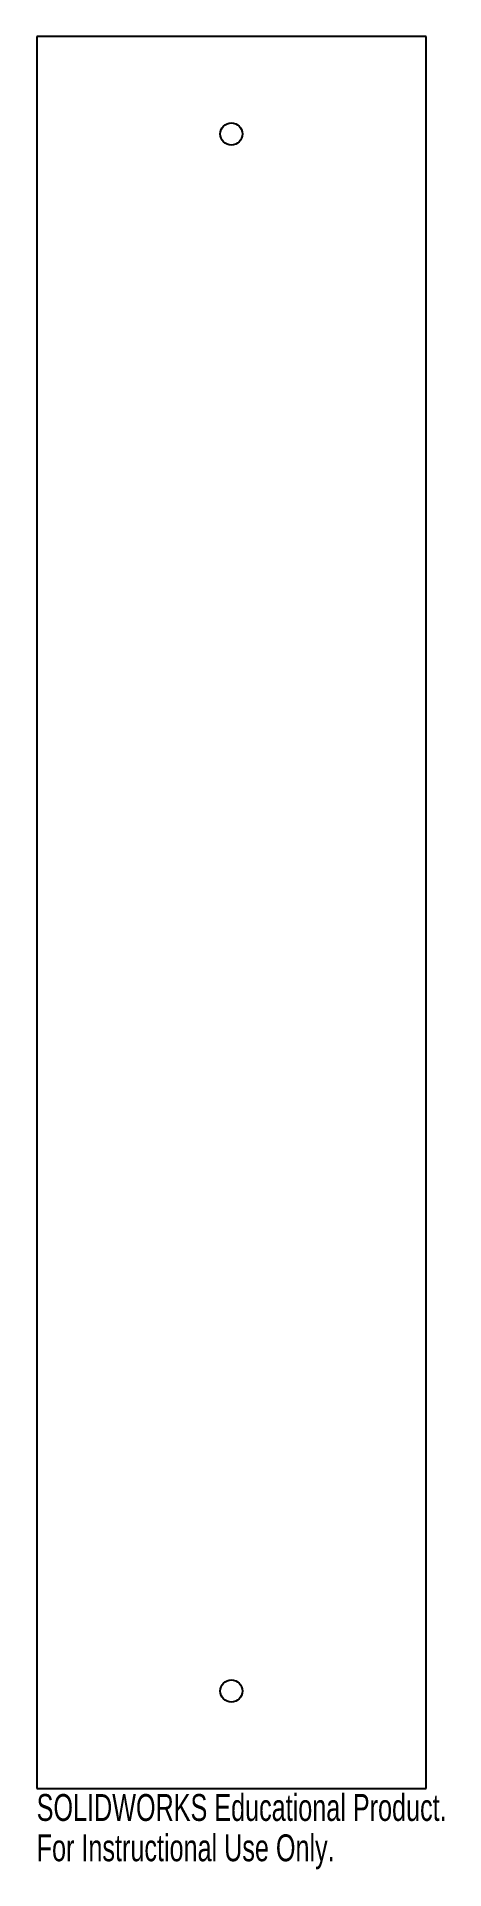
# Model space of a CAD drawing. Header units: millimetres. Extents: x -35 to 38, y -172 to 158.
import ezdxf

# ---------------------------------------------------------------- set-up
doc = ezdxf.new("R2010")
doc.units = ezdxf.units.MM
doc.styles.add('SLDTEXTSTYLE0', font='TXT', dxfattribs={"width": 0.7})

msp = doc.modelspace()

# ---------------------------------------------------------------- linework, layer by layer
at = {"color": 7, "linetype": 'Continuous', "lineweight": 25}
for p, q in [((-35, 157.5), (-35, -157.5)), ((35, 157.5), (-35, 157.5)), ((35, -157.5), (35, 157.5)), ((-35, -157.5), (35, -157.5))]:
    msp.add_line(p, q, dxfattribs=at)
for centre in [(0, 140), (0, -140)]:
    msp.add_circle(centre, 2, dxfattribs=at)

# ---------------------------------------------------------------- texts
at = {"color": 7, "linetype": 'Continuous', "char_height": 4.8336, "attachment_point": 1, "style": 'SLDTEXTSTYLE0'}
for s, insert in [('SOLIDWORKS Educational Product.', (-35, -158.52)), ('For Instructional Use Only.', (-35, -165.77))]:
    msp.add_mtext(s, dxfattribs=dict(at, insert=insert))

doc.saveas('drawing.dxf')
